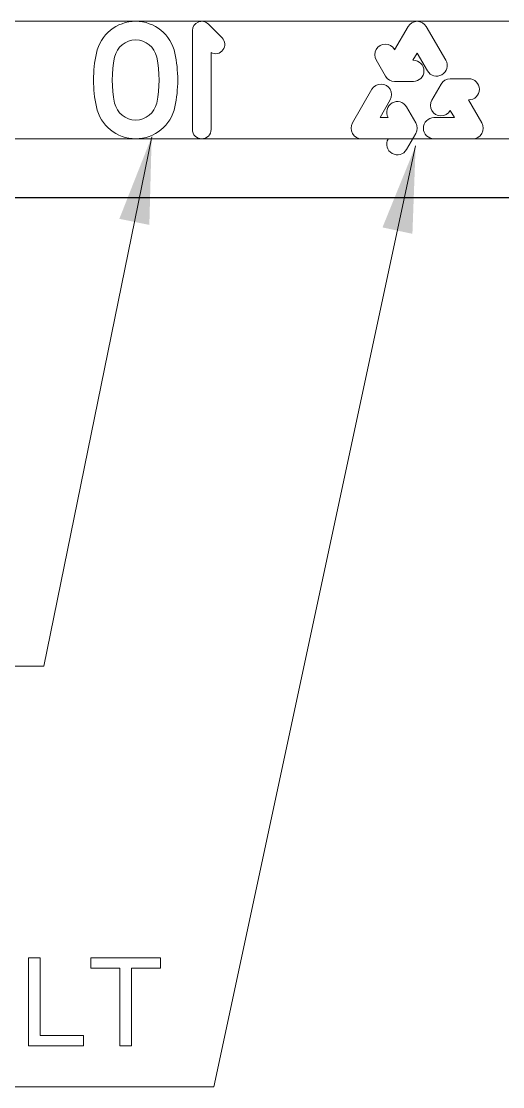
# Model space of a CAD drawing. Extents: x 0 to 297, y 0 to 420.
# Drawn here: x 242.51 to 258.9, y 123.93 to 160.21 of the extents above; entities that cross this region are included whole.
import ezdxf

# ---------------------------------------------------------------- set-up
doc = ezdxf.new("R2010")
doc.units = 0

msp = doc.modelspace()

# ---------------------------------------------------------------- linework, layer by layer
at = {"color": 7, "lineweight": 13}
for p, q in [((207.459, 160.208), (267.867, 160.208)), ((195.619, 156.208), (267.867, 156.208))]:
    msp.add_line(p, q, dxfattribs=at)
at = {"color": 7, "lineweight": 13, "ltscale": 0.016542}
msp.add_line((248.878, 160.115), (249.346, 159.647), dxfattribs=at)
at = {"color": 7, "lineweight": 13, "ltscale": 0.022758}
msp.add_line((255.677, 160.028), (255.222, 159.24), dxfattribs=at)
at = {"color": 7, "lineweight": 13, "ltscale": 0.033158}
msp.add_line((256.301, 160.028), (256.964, 158.88), dxfattribs=at)
at = {"color": 7, "lineweight": 13, "ltscale": 0.084102}
msp.add_line((248.335, 156.526), (248.335, 159.89), dxfattribs=at)
at = {"color": 7, "lineweight": 13, "ltscale": 0.065396}
msp.add_line((248.971, 156.526), (248.971, 159.142), dxfattribs=at)
at = {"color": 7, "lineweight": 13, "ltscale": 0.000326764}
msp.add_line((255.222, 159.24), (255.216, 159.251), dxfattribs=at)
at = {"color": 7, "lineweight": 13, "ltscale": 0.007162}
msp.add_line((255.989, 159.128), (255.846, 158.88), dxfattribs=at)
at = {"color": 7, "lineweight": 13, "ltscale": 0.017569}
msp.add_line((255.989, 159.128), (256.341, 158.52), dxfattribs=at)
at = {"color": 7, "lineweight": 13, "ltscale": 0.015915}
msp.add_line((254.911, 158.34), (254.592, 158.891), dxfattribs=at)
at = {"color": 7, "lineweight": 13, "ltscale": 0.00032692}
msp.add_line((255.846, 158.88), (255.859, 158.88), dxfattribs=at)
at = {"color": 7, "lineweight": 13, "ltscale": 0.015791}
msp.add_line((257.115, 158.252), (257.747, 158.253), dxfattribs=at)
at = {"color": 7, "lineweight": 13, "ltscale": 0.033007}
msp.add_line((253.789, 156.748), (254.449, 157.892), dxfattribs=at)
at = {"color": 7, "lineweight": 13, "ltscale": 0.015916}
msp.add_line((255.222, 158.16), (255.859, 158.16), dxfattribs=at)
at = {"color": 7, "lineweight": 13, "ltscale": 0.015792}
for p, q in [((256.804, 158.073), (256.488, 157.526)), ((255.941, 156.748), (255.626, 157.295)), ((255.941, 156.389), (255.626, 155.841))]:
    msp.add_line(p, q, dxfattribs=at)
at = {"color": 7, "lineweight": 13, "ltscale": 0.017419}
for p, q in [((254.724, 156.928), (255.072, 157.532)), ((257.257, 156.928), (256.56, 156.928))]:
    msp.add_line(p, q, dxfattribs=at)
at = {"color": 7, "lineweight": 13, "ltscale": 0.022662}
for p, q in [((258.192, 156.748), (257.739, 157.533)), ((254.1, 156.208), (255.007, 156.208))]:
    msp.add_line(p, q, dxfattribs=at)
at = {"color": 7, "lineweight": 13, "ltscale": 0.000231934}
msp.add_line((257.739, 157.533), (257.748, 157.533), dxfattribs=at)
at = {"color": 7, "lineweight": 13, "ltscale": 0.000232137}
msp.add_line((257.115, 157.173), (257.111, 157.165), dxfattribs=at)
at = {"color": 7, "lineweight": 13, "ltscale": 0.007073}
msp.add_line((257.257, 156.928), (257.115, 157.173), dxfattribs=at)
at = {"color": 7, "lineweight": 13, "ltscale": 0.007074}
msp.add_line((254.724, 156.928), (255.007, 156.928), dxfattribs=at)
at = {"color": 7, "lineweight": 13, "ltscale": 0.000232084}
for p, q in [((255.007, 156.928), (255.002, 156.936)), ((255.007, 156.208), (255.002, 156.2))]:
    msp.add_line(p, q, dxfattribs=at)
at = {"color": 7, "lineweight": 13, "ltscale": 0.033008}
msp.add_line((257.88, 156.208), (256.56, 156.208), dxfattribs=at)
at = {"color": 7, "lineweight": 30}
msp.add_line((199.988, 154.208), (265.438, 154.208), dxfattribs=at)
at = {"color": 7, "lineweight": 13}
for points in [[(246.948, 156.274), (243.278, 138.254), (217.451, 138.254)], [(255.937, 155.97), (249.068, 123.931), (217.996, 123.931)]]:
    msp.add_lwpolyline(points, dxfattribs=at)
for points in [[(242.753, 125.319), (242.753, 128.319), (243.15, 128.319), (243.15, 125.673), (244.628, 125.673), (244.628, 125.319)], [(245.864, 125.319), (245.864, 127.965), (244.875, 127.965), (244.875, 128.319), (247.253, 128.319), (247.253, 127.965), (246.261, 127.965), (246.261, 125.319)]]:
    msp.add_lwpolyline(points, close=True, dxfattribs=at)
for centre, radius, start, end in [((246.403, 158.841), 1.367, 11.7812, 168.2188), ((248.653, 159.89), 0.318, 45, 180), ((255.989, 159.848), 0.36, 30, 150), ((249.121, 159.422), 0.318, 241.8684, 45), ((246.403, 158.841), 0.731, 11.7812, 168.2188), ((254.904, 159.071), 0.36, 30, 210), ((249.437, 158.208), 4.467, 168.2188, 191.7812), ((249.437, 158.208), 3.831, 168.2188, 191.7812), ((243.368, 158.208), 3.831, 348.2188, 11.7812), ((243.368, 158.208), 4.467, 348.2188, 11.7812), ((255.859, 158.52), 0.36, 270, 90), ((256.652, 158.7), 0.36, 210, 30), ((255.222, 158.52), 0.36, 210, 270), ((257.116, 157.892), 0.36, 90.0928, 149.9072), ((257.748, 157.893), 0.36, 270.0928, 90.0928), ((254.76, 157.712), 0.36, 330, 150), ((255.314, 157.116), 0.36, 29.9072, 209.9072), ((256.799, 157.346), 0.36, 149.9072, 329.9072), ((246.403, 157.575), 1.367, 191.7812, 348.2188), ((246.403, 157.575), 0.731, 191.7812, 348.2188), ((254.1, 156.568), 0.36, 150, 270), ((255.629, 156.568), 0.36, 330.0928, 29.9072), ((256.56, 156.568), 0.36, 90, 270), ((257.88, 156.568), 0.36, 270, 30), ((248.653, 156.526), 0.318, 180, 360), ((255.314, 156.021), 0.36, 150.0928, 330.0928)]:
    msp.add_arc(centre, radius, start, end, dxfattribs=at)
for points in [[(246.869, 153.275), (246.948, 156.274), (245.848, 153.483)], [(255.827, 152.972), (255.937, 155.97), (254.808, 153.19)]]:
    msp.add_solid(points, dxfattribs=at)

doc.saveas('drawing.dxf')
